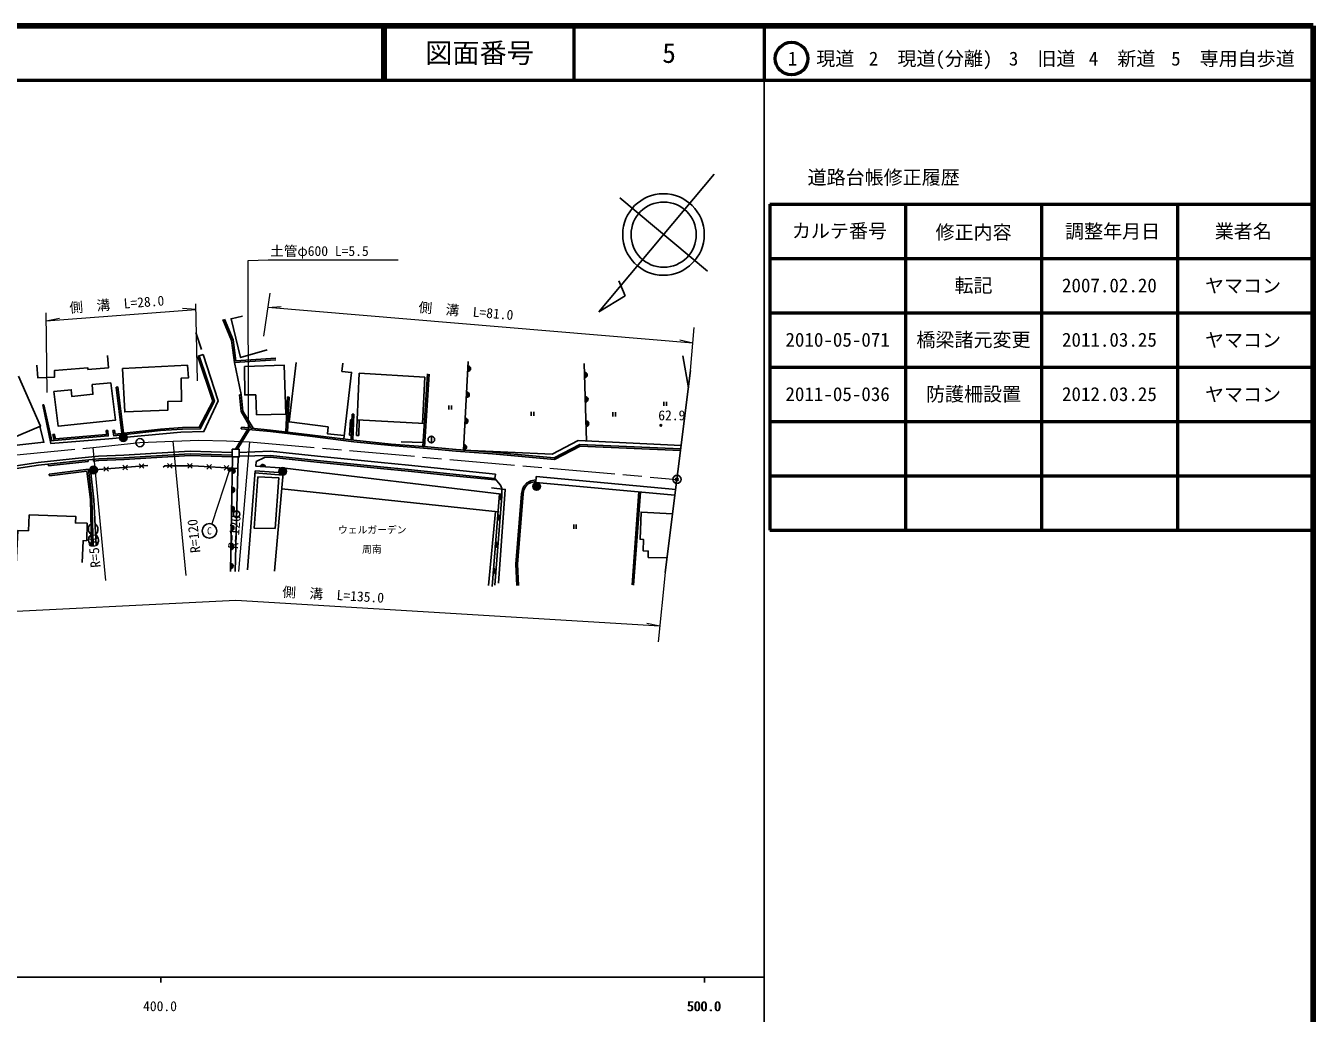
# Model space of a CAD drawing. Units: millimetres at full size, sheet at 1:1000; details may follow other scales. Extents: x 40000 to 680000, y 20000 to 380000.
# Drawn here: x 443143 to 680000, y 198357 to 380000 of the extents above; entities that cross this region are included whole.
import ezdxf
from ezdxf.enums import TextEntityAlignment as Align

# ---------------------------------------------------------------- set-up
doc = ezdxf.new("R2010")
doc.units = ezdxf.units.MM
doc.header["$LTSCALE"] = 1000
doc.header["$PDMODE"] = 32
doc.header["$PDSIZE"] = 500
doc.linetypes.add('CHAIN', pattern=[18.5, 12, -1.5, 3.5, -1.5])
for name, color, linetype, lineweight in [('M-BGD', 7, 'Continuous', 25), ('M-BGD-EXST', 7, 'Continuous', 25), ('M-BMK', 2, 'CHAIN', 13), ('M-BMK-OTRS', 5, 'Continuous', 25), ('M-BMK-SRVR', 3, 'Continuous', 25), ('M-STR-HTXT', 7, 'Continuous', 13), ('M-TTL', 2, 'Continuous', 140), ('M-TTL-BAND', 7, 'Continuous', 25), ('M-TTL-FRAM', 2, 'Continuous', 50), ('M-TTL-LINE', 7, 'Continuous', 50)]:
    doc.layers.add(name, color=color, linetype=linetype, lineweight=lineweight)
for name, color, linetype in [('M-BMK-HTXT', 7, 'Continuous'), ('M-OTRS', 6, 'Continuous'), ('M-TTL-TXT', 7, 'Continuous')]:
    doc.layers.add(name, color=color, linetype=linetype)
doc.styles.add('ＭＳ ゴシック', font='')
doc.styles.get('ＭＳ ゴシック').set_extended_font_data('MS Gothic')

msp = doc.modelspace()

# ---------------------------------------------------------------- hatches: boundary and pattern name
at = {"layer": 'M-BGD'}
for points in [[(524516, 317444), (524464, 316446, 1)], [(545959, 315242), (545928, 316241, -0.41421), (546443, 315757, -0.41421)], [(524264, 312622), (524212, 311623, 0.41421), (524737, 312096, 0.41421)], [(546069, 311780), (546101, 310780, 1)], [(524012, 307799), (523959, 306801, 1)], [(546242, 306319), (546210, 307319, -0.41421), (546726, 306835, -0.41421)], [(461797, 304244, -0.41421), (461097, 303544, -0.41421), (460397, 304244, -1)], [(523759, 302977), (523707, 301978, 1)], [(456329, 298281, -0.41421), (455629, 297581, -0.41421), (454929, 298281, -1)], [(481152, 298636), (481133, 297636, 1)], [(486250, 298914, -0.82183), (487238, 298846)], [(491131, 298038, -0.41421), (490431, 297338, -0.41421), (489731, 298038, -1)], [(481084, 295136), (481065, 294136, 1)], [(530287, 293774, -0.82183), (530208, 292787)], [(537816, 295255, -0.41421), (537116, 294555, -0.41421), (536416, 295255, -1)], [(481016, 291637), (480997, 290637, 1)], [(529988, 290032, -0.82183), (529909, 289045)], [(480929, 287138), (480948, 288138, -1)], [(480881, 284638), (480861, 283638, 1)], [(529588, 285016, -0.82183), (529509, 284028)], [(480813, 281139), (480793, 280139, 1)], [(529202, 280188, -0.82183), (529123, 279200)]]:
    msp.add_hatch(color=256, dxfattribs=at).paths.add_polyline_path(points)
at = {"layer": 'M-BGD-EXST'}
msp.add_hatch(color=256, dxfattribs=at).paths.add_polyline_path([(480874, 298440, -1), (480435, 298201, -0.41421), (480535, 298540, -0.41421)])

# ---------------------------------------------------------------- linework, layer by layer
at = {"layer": 'M-BGD'}
for p, q in [((475459, 320428), (474453, 323600)), ((475056, 319263), (474772, 319167)), ((475056, 319263), (475793, 319502)), ((481558, 318065), (482756, 312155)), ((523705, 301936), (524559, 318265)), ((545876, 317864), (546328, 303612)), ((564001, 319298), (565062, 313389)), ((517064, 315958), (516194, 302587)), ((517363, 315938), (516493, 302567)), ((460096, 313557), (459798, 313520)), ((459798, 313520), (460843, 305029)), ((460096, 313557), (461141, 305062)), ((482756, 312155), (482458, 312124)), ((491005, 305283), (491281, 311714)), ((491580, 311701), (491281, 311714)), ((491305, 305270), (491580, 311701)), ((560528, 310840), (560528, 310057)), ((560994, 310840), (560994, 310057)), ((446458, 310275), (446262, 310269)), ((502989, 303838), (503216, 308574)), ((503516, 308560), (503216, 308574)), ((503287, 303801), (503516, 308560)), ((520974, 310175), (520974, 309392)), ((521440, 310175), (521440, 309392)), ((536118, 309010), (536118, 308228)), ((536585, 309010), (536585, 308228)), ((551152, 308899), (551152, 308117)), ((551619, 308899), (551619, 308117)), ((457953, 305544), (458253, 305565)), ((459170, 305577), (459465, 305629)), ((483970, 305766), (481731, 302089)), ((484301, 305732), (482082, 302089)), ((482817, 306184), (482787, 305885)), ((502886, 307504), (502731, 304696)), ((502886, 307504), (503164, 307491)), ((448098, 304796), (448388, 304873)), ((502731, 304696), (503029, 304682)), ((516241, 303312), (512224, 303460)), ((517757, 304481), (517757, 303281)), ((447308, 299056), (447278, 299355)), ((454639, 299831), (454611, 300130)), ((455046, 298232), (465628, 299111)), ((455617, 299924), (455589, 300222)), ((458361, 298051), (457515, 298897)), ((457522, 298056), (458363, 298897)), ((461831, 298339), (460985, 299185)), ((460993, 298344), (461834, 299185)), ((464882, 298593), (464036, 299438)), ((464043, 298597), (464884, 299438)), ((470059, 298649), (469213, 299495)), ((469221, 298654), (470062, 299495)), ((473769, 298636), (472923, 299482)), ((472931, 298641), (473772, 299482)), ((477319, 298460), (476473, 299306)), ((476481, 298465), (477322, 299306)), ((480482, 298277), (479636, 299123)), ((479644, 298282), (480485, 299123)), ((481192, 300704), (480783, 279630)), ((482211, 300704), (481666, 279604)), ((486250, 298914), (487238, 298846)), ((447507, 297205), (447470, 297503)), ((483932, 279944), (485340, 298161)), ((485309, 297762), (490464, 297345)), ((485340, 298161), (490499, 297744)), ((490499, 297744), (488909, 279651)), ((529422, 296452), (529452, 296750)), ((529534, 297546), (529452, 296750)), ((537053, 297102), (536951, 296007)), ((537053, 297102), (562713, 294724)), ((490240, 294792), (530034, 290602)), ((530296, 293889), (528938, 276879)), ((530287, 293774), (530208, 292787)), ((536951, 296007), (562575, 293632)), ((555920, 294249), (554677, 277136)), ((556218, 294221), (554976, 277114)), ((481938, 290754), (481938, 289554)), ((529563, 290652), (528282, 277035)), ((529988, 290032), (529909, 289045)), ((543942, 288259), (543942, 287477)), ((544409, 288259), (544409, 287477)), ((455528, 284403), (455228, 284396)), ((529588, 285016), (529509, 284028)), ((529202, 280188), (529123, 279200))]:
    msp.add_line(p, q, dxfattribs=at)
for points in [[(479416, 325938), (481000, 322123), (481558, 318065), (489159, 318547)], [(479693, 326053), (481292, 322202), (481817, 318382), (489140, 318847)], [(483013, 326554), (480924, 326112), (482650, 318952), (487531, 320359)], [(445188, 317575), (445351, 315246), (448450, 315368), (448416, 316571), (454588, 317058), (454588, 316796), (458361, 317069), (458158, 319343)], [(475793, 319502), (478558, 310995), (475905, 305365), (471643, 305258), (458435, 303988), (447775, 303138), (446262, 310269)], [(459170, 305577), (459348, 304559), (467941, 305522), (472010, 305803), (475237, 305838), (477858, 310921), (475056, 319263)], [(459465, 305629), (459595, 304889), (467914, 305820), (471998, 306103), (475053, 306136), (477533, 310946), (474772, 319167)], [(492876, 318070), (491596, 307128), (498752, 306217), (498634, 304960), (501731, 304603)], [(501662, 304003), (503075, 316231), (501316, 316432), (501476, 317930)], [(432994, 312137), (436986, 302610), (445877, 306363), (441837, 315553)], [(504106, 307486), (504503, 316075), (516549, 315358), (516103, 306857)], [(484578, 306006), (482778, 309024), (482458, 312124)], [(484950, 305968), (483070, 309121), (482756, 312155)], [(446458, 310275), (447959, 303663), (448392, 303695)], [(445741, 306306), (446487, 303397), (437075, 302364)], [(458253, 305565), (458325, 304568), (448392, 303695), (448098, 304796)], [(482787, 305885), (488151, 305343), (495375, 304483), (503489, 303473), (510368, 302765), (517028, 302223), (522279, 301741), (528995, 301242), (540432, 300233), (545141, 302659), (563612, 301867)], [(482817, 306184), (488184, 305641), (495411, 304781), (503523, 303771), (510396, 303064), (517054, 302522), (522303, 302040), (529019, 301541), (540372, 300539), (545074, 302962), (563649, 302165)], [(504009, 304634), (504106, 307486), (516470, 306837)], [(504009, 304634), (504413, 304651), (504497, 307466)], [(457953, 305544), (458004, 304841), (448617, 304016), (448388, 304873)], [(563731, 302812), (544747, 303684), (540001, 301187), (523705, 301936)], [(429756, 297221), (435126, 298016), (440554, 298920), (444211, 299482), (445444, 299674), (448862, 300015), (452243, 300409), (456551, 300815), (461190, 301011), (466150, 301339), (473393, 301778), (481124, 301512)], [(429830, 296726), (435203, 297522), (440633, 298426), (444288, 298988), (445507, 299178), (448916, 299518), (452295, 299911), (456585, 300316), (461217, 300512), (466181, 300840), (473399, 301277), (481124, 301012)], [(455617, 299924), (456605, 300017), (461234, 300212), (466200, 300541), (473403, 300977), (481124, 300712)], [(482420, 301505), (488180, 301735), (496815, 300834), (508507, 299641), (513579, 299182), (521231, 298393), (529534, 297546)], [(482420, 300826), (488154, 300933), (496733, 300039), (508431, 298845), (513502, 298386), (521149, 297597), (529452, 296750)], [(447308, 299056), (448948, 299219), (452327, 299613), (454639, 299831)], [(482156, 298577), (473900, 299055), (468710, 299074), (468399, 298825)], [(487058, 300613), (485506, 299829), (485482, 298967), (490798, 298599), (530727, 293837)], [(487058, 300613), (488141, 300633), (496702, 299740), (508402, 298546), (513473, 298087), (521119, 297299), (529422, 296452)], [(447470, 297503), (454663, 298407), (455328, 292864), (455528, 284403)], [(447507, 297205), (454401, 298071), (455029, 292842), (455228, 284396)], [(456080, 284398), (455650, 292803), (455046, 298232)], [(529452, 296750), (530497, 295473), (530716, 294885), (530731, 293479), (529434, 277090)], [(536993, 296462), (536032, 296283), (535283, 295890), (534801, 295338), (534507, 294714), (534373, 293911), (533316, 280989), (533497, 277043)], [(536965, 296151), (536131, 295996), (535472, 295651), (535055, 295172), (534796, 294623), (534671, 293874), (533617, 280984), (533797, 277057)], [(528815, 294998), (531349, 294705), (530086, 277463)], [(453500, 281239), (453677, 285284), (454356, 285311), (454437, 288495), (452291, 288563), (452332, 289757), (443776, 290029), (443640, 287110), (441685, 287137), (441394, 280887)], [(562148, 290237), (556353, 290534), (556147, 285538), (556767, 285500), (556752, 283402), (557650, 283379), (557665, 282194), (561126, 282118)]]:
    msp.add_lwpolyline(points, dxfattribs=at)
for points in [[(460963, 316950), (461366, 308981), (469287, 309320), (469287, 310899), (471814, 310945), (471720, 315149), (473075, 315237), (472898, 317553)], [(483370, 317327), (483435, 312106), (485456, 312106), (485595, 308447), (490972, 308579), (490685, 317543)], [(458782, 314333), (459635, 307450), (449082, 306352), (448331, 312701), (451526, 313031), (451650, 311784), (455509, 312217), (455371, 314004)], [(481124, 302089), (482420, 302089), (482420, 300704), (481124, 300704)], [(485853, 297046), (485168, 287572), (489021, 287539), (489681, 296855)]]:
    msp.add_lwpolyline(points, close=True, dxfattribs=at)
for centre, radius in [((559989, 306486), 150), ((461097, 304244), 700), ((517757, 303881), 600), ((455629, 298281), 700), ((490431, 298038), 700), ((537116, 295255), 700), ((481938, 290154), 600)]:
    msp.add_circle(centre, radius, dxfattribs=at)
for centre, radius, start, end in [((524490, 316945), 500, 267.00464, 87.00464), ((545943, 315741), 500, 271.8145, 91.8145), ((524238, 312123), 500, 267.00464, 87.00464), ((546085, 311280), 500, 271.8145, 91.8145), ((523986, 307300), 500, 267.00464, 87.00464), ((546226, 306819), 500, 271.8145, 91.8145), ((523733, 302478), 500, 267.00464, 87.00464), ((481142, 298136), 500, 268.88891, 88.88891), ((486737, 298782), 505, 7.20713, 164.86532), ((481075, 294636), 500, 268.88891, 88.88891), ((530150, 293288), 505, 276.6037, 74.26189), ((481007, 291137), 500, 268.88891, 88.88891), ((529851, 289546), 505, 276.6037, 74.26189), ((455907, 287413), 1250, 128.22297, 234.48317), ((455178, 287356), 1250, 309.7927, 56.05291), ((480939, 287638), 500, 268.88891, 88.88891), ((455954, 285413), 1250, 128.22297, 234.48317), ((455280, 285359), 1250, 309.7927, 56.05291), ((480871, 284138), 500, 268.88891, 88.88891), ((529451, 284529), 505, 276.6037, 74.26189), ((480803, 280639), 500, 268.88891, 88.88891), ((529065, 279702), 505, 276.6037, 74.26189)]:
    msp.add_arc(centre, radius, start, end, dxfattribs=at)
at = {"layer": 'M-BGD-EXST'}
for centre, radius in [((480654, 298320), 250), ((476937, 287089), 1350)]:
    msp.add_circle(centre, radius, dxfattribs=at)
at = {"layer": 'M-BMK'}
msp.add_lwpolyline([(440203, 300933), (455559, 302427), (464146, 303320), (470233, 303562), (474983, 303763), (480052, 303650), (484276, 303481), (562943, 296553)], dxfattribs=at)
at = {"layer": 'M-BMK-OTRS'}
msp.add_line((565462, 316567), (560787, 279427), dxfattribs=at)
at = {"layer": 'M-BMK-SRVR'}
for p, q in [((569811, 352693), (548598, 327376)), ((568547, 334835), (552450, 348322)), ((553433, 330333), (552241, 333088)), ((548598, 327376), (553433, 330333))]:
    msp.add_line(p, q, dxfattribs=at)
for centre, radius in [((560466, 341606), 7500), ((560499, 341579), 6000), ((464146, 303320), 750), ((562943, 296553), 750)]:
    msp.add_circle(centre, radius, dxfattribs=at)
at = {"layer": 'M-OTRS'}
msp.add_point((562943, 296553), dxfattribs=at)
at = {"layer": 'M-STR-HTXT'}
for p, q in [((484070, 336839), (487750, 336939)), ((484128, 305750), (484070, 336839)), ((487750, 336939), (511671, 336939)), ((488058, 330797), (486881, 322882)), ((447095, 312564), (446905, 327205)), ((446925, 325696), (474460, 327832)), ((474460, 327832), (472010, 327985)), ((474725, 314693), (474440, 328822)), ((487670, 328193), (490122, 328330)), ((565885, 321638), (487670, 328193)), ((446925, 325696), (449322, 326224)), ((565462, 316567), (566124, 324503)), ((565885, 321638), (563491, 322182)), ((472643, 278860), (470233, 303562)), ((484276, 303481), (482254, 279594)), ((457890, 277972), (455559, 302427)), ((480654, 298320), (477361, 288370)), ((560787, 279427), (559513, 266671)), ((559801, 269556), (557395, 270043))]:
    msp.add_line(p, q, dxfattribs=at)
msp.add_lwpolyline([(559801, 269556), (481794, 274256), (432710, 271839)], dxfattribs=at)
at = {"layer": 'M-TTL'}
for p, q in [((680000, 380000), (40000, 380000)), ((680000, 20000), (680000, 380000))]:
    msp.add_line(p, q, dxfattribs=at)
at = {"layer": 'M-TTL-BAND'}
for p, q in [((579000, 20000), (579000, 370000)), ((40000, 205000), (579000, 205000)), ((468000, 205000), (468000, 204000)), ((568000, 205000), (568000, 204000))]:
    msp.add_line(p, q, dxfattribs=at)
at = {"layer": 'M-TTL-FRAM'}
for p, q in [((580000, 347197), (580000, 287197)), ((580000, 347197), (680000, 347197)), ((580000, 287197), (680000, 287197))]:
    msp.add_line(p, q, dxfattribs=at)
at = {"layer": 'M-TTL-LINE'}
for p, q in [((508747, 380000), (508747, 370000)), ((509247, 380000), (509247, 370000)), ((543997, 380000), (543997, 370000)), ((579000, 380000), (579000, 370000)), ((40000, 370000), (680000, 370000)), ((605000, 347197), (605000, 287197)), ((630000, 347197), (630000, 287197)), ((655000, 347197), (655000, 287197)), ((580000, 337197), (680000, 337197)), ((580000, 327197), (680000, 327197)), ((580000, 317197), (680000, 317197)), ((580000, 307197), (680000, 307197)), ((580000, 297197), (680000, 297197))]:
    msp.add_line(p, q, dxfattribs=at)
msp.add_circle((584031, 373958), 3000, dxfattribs=at)

# ---------------------------------------------------------------- texts
at = {"layer": 'M-BGD', "style": 'ＭＳ ゴシック'}
msp.add_text('62.9', height=1833, dxfattribs=at).set_placement((561997, 306879), align=Align.BOTTOM_CENTER)
at = {"layer": 'M-BGD-EXST', "style": 'ＭＳ ゴシック'}
msp.add_text('C', height=1320, dxfattribs=at).set_placement((476937, 287089), align=Align.MIDDLE_CENTER)
at = {"layer": 'M-BMK-HTXT', "style": 'ＭＳ ゴシック'}
for s, p in [('ウェルガーデン', (500592, 286224)), ('周南', (505017, 282649))]:
    msp.add_text(s, height=1320, dxfattribs=at).set_placement(p, align=Align.BOTTOM_LEFT)
at = {"layer": 'M-STR-HTXT', "style": 'ＭＳ ゴシック'}
msp.add_text('土管φ600 L=5.5', height=1833, dxfattribs=at).set_placement((506239, 337101), align=Align.BOTTOM_RIGHT)
for s, rotation, p in [('側\u3000溝\u3000L=28.0', 4.437, (460013, 327333)), ('側\u3000溝\u3000L=81.0', 355.21, (524008, 326051)), ('R=120', 95.573, (475524, 286282)), ('R=120', 85.161, (482982, 286776)), ('R=500', 95.445, (457177, 283561)), ('側\u3000溝\u3000L=135.0', 356.552, (499619, 273868))]:
    msp.add_text(s, height=1833, rotation=rotation, dxfattribs=at).set_placement(p, align=Align.BOTTOM_CENTER)
at = {"layer": 'M-TTL-BAND', "style": 'ＭＳ ゴシック'}
for s, p in [('400.0', (467844, 198195)), ('500.0', (567844, 198195)), ('500.0', (568000, 198195))]:
    msp.add_text(s, height=1833, dxfattribs=at).set_placement(p, align=Align.BOTTOM_CENTER)
at = {"layer": 'M-TTL-TXT', "style": 'ＭＳ ゴシック'}
for s, height, p in [('図面番号', 3666, (526622, 375000)), ('5', 3666, (561497, 375000)), ('1\u3000現道', 2566, (589448, 373958)), ('2\u3000現道(分離)', 2566, (609619, 373958)), ('3\u3000旧道', 2566, (630121, 373958)), ('4\u3000新道', 2566, (644824, 373958)), ('5\u3000専用自歩道', 2566, (665228, 373958)), ('道路台帳修正履歴', 2566, (600968, 352113)), ('カルテ番号', 2566, (592839, 342277)), ('修正内容', 2566, (617509, 342023)), ('調整年月日', 2566, (643089, 342197)), ('業者名', 2566, (667134, 342197)), ('転記', 2566, (617500, 332245)), ('2007.02.20', 2566, (642500, 332245)), ('ヤマコン', 2566, (667077, 332189)), ('2010-05-071', 2566, (592500, 322245)), ('橋梁諸元変更', 2566, (617500, 322245)), ('2011.03.25', 2566, (642500, 322245)), ('ヤマコン', 2566, (667077, 322189)), ('2011-05-036', 2566, (592500, 312245)), ('防護柵設置', 2566, (617500, 312245)), ('2012.03.25', 2566, (642500, 312245)), ('ヤマコン', 2566, (667077, 312189))]:
    msp.add_text(s, height=height, dxfattribs=at).set_placement(p, align=Align.MIDDLE_CENTER)

doc.saveas('drawing.dxf')
